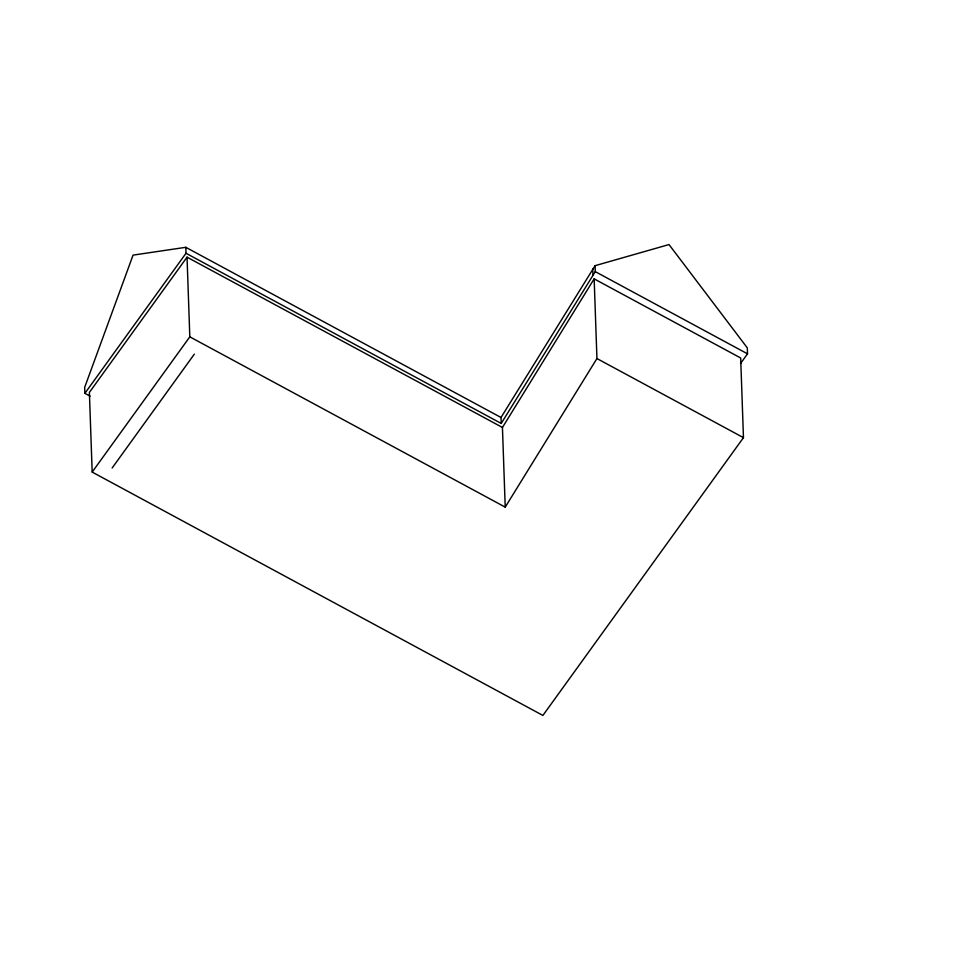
<?xml version="1.0" encoding="UTF-8"?>
<svg xmlns="http://www.w3.org/2000/svg" width="960" height="960" viewBox="0 0 960 960"><rect width="100%" height="100%" fill="white"/><g stroke="black" fill="none" stroke-linecap="round" stroke-linejoin="round"><path stroke-width="1.44" d="M90.156 396.18L84.876 393.336L84.672 387.384L133.068 255.12L185.808 247.308L186.012 253.26L501.216 423.444L501.012 417.492L595.068 265.68L669.012 244.56L747.3 347.88L747.516 353.832L740.52 363.528M501.216 423.444L595.272 271.632L595.068 265.68M502.44 427.464L594.156 278.868L740.676 357.984L743.46 437.652L542.892 715.44L92.172 472.08L89.388 392.412L187.032 257.172L502.44 427.464L505.224 507.132L189.816 336.84L187.032 257.172M505.224 507.132L596.94 358.548L594.156 278.868M84.876 393.336L186.012 253.26M92.172 472.08L189.816 336.84M112.152 468L194.328 354.156M595.272 271.632L747.516 353.832M596.94 358.548L743.46 437.652M185.808 247.308L501.012 417.492M592.74 268.908L592.944 274.86"/></g></svg>
